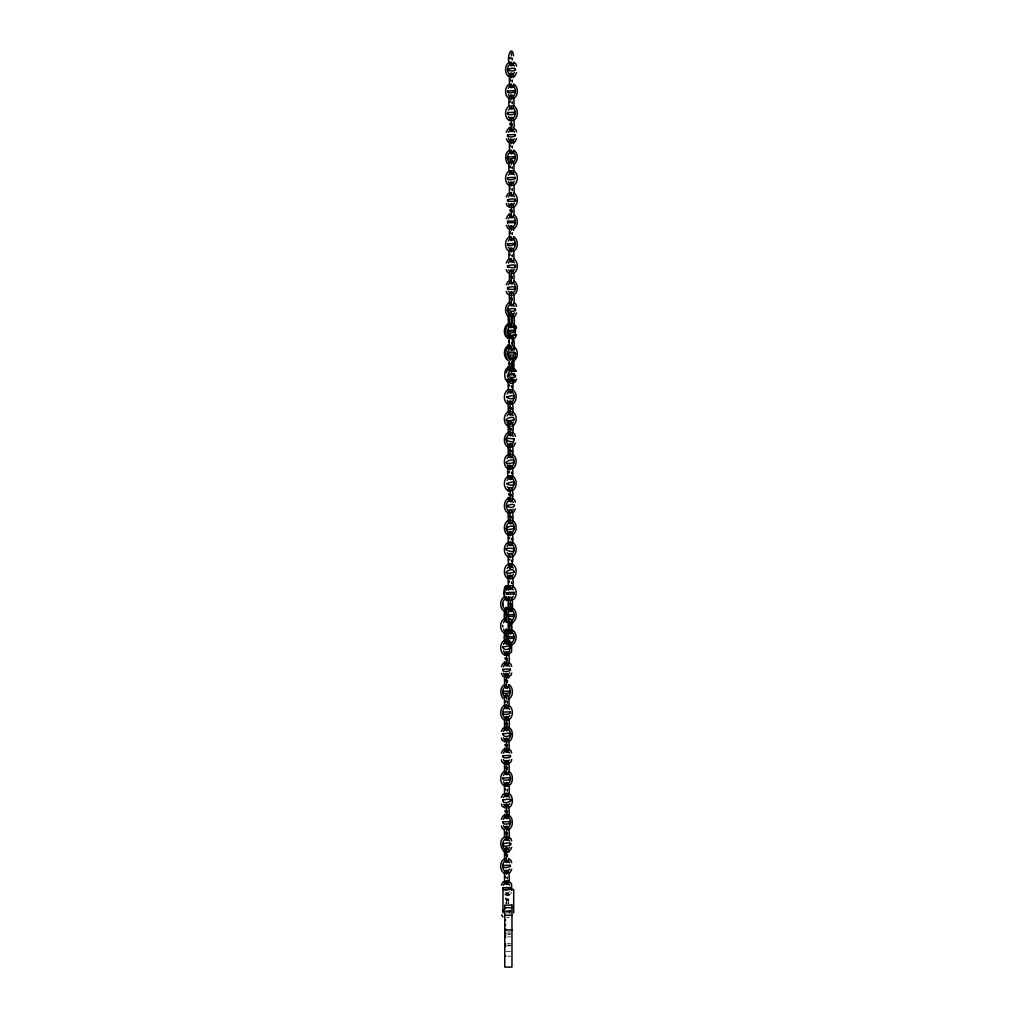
<?xml version="1.0" encoding="UTF-8"?>
<svg xmlns="http://www.w3.org/2000/svg" width="1018" height="1018" viewBox="0 0 1018 1018"><rect width="100%" height="100%" fill="white"/><g stroke="black" fill="none" stroke-linecap="round" stroke-linejoin="round"><path stroke-width="0.75" stroke-dasharray="5 3.75" d="M510.247 909.939L510.298 910.97M506.608 903.768L505.908 893.55L507.015 893.575L506.646 903.679M509.687 891.323L508.147 893.46L504.941 893.524M511.545 892.621L509.14 895.229L505.259 895.776M505.246 892.328C510.438 890.33 508.287 901.248 508.707 903.17M509.14 917.269L506.531 917.918M505.144 898.27L508.097 899.301L508.275 900.319L507.486 900.854L505.004 899.696M507.677 899.085L506.888 899.619L507.486 900.854M505.424 899.912L506.277 898.843L505.615 898.156M505.259 902.979L509.013 903.259M505.806 911.415L510.412 911.263M504.521 894.86L512.169 894.86M506.213 910.945L510.527 910.945M506.213 911.186L511.965 911.186M506.213 911.81L511.965 911.81M506.213 912.955L511.965 912.955M507.651 931.89L510.527 931.89M507.651 933.302L510.527 933.302M507.651 934.397L510.527 934.397M507.651 936.853L510.527 936.853M507.651 943.622L510.527 943.622M507.651 945.111L510.527 945.111M507.651 945.824L510.527 945.824M506.213 951.359L510.527 951.359M507.651 956.195L510.527 956.195M509.687 910.207L509.687 913.375"/><path stroke-width="1.5" d="M515.133 91.187C517.424 90.869 509.344 94.458 507.511 92.205M515.133 157.243C517.424 156.925 509.344 160.513 507.511 158.261M515.133 243.913C517.424 243.595 509.344 247.183 507.511 244.931M513.937 331.155L514.166 330.201L514.332 331.27M515.133 331.372C517.424 331.066 509.344 334.655 507.511 332.402M514.332 375.146L514.166 373.822L508.033 374.013M510.247 691.744C512.868 691.973 501.976 695.714 502.663 691.362M510.247 865.885C512.868 866.114 501.976 869.843 502.663 865.504M510.247 888.154C512.868 888.383 501.976 892.124 502.663 887.772M509.344 75.714L509.458 84.914M511.532 62.162L511.049 64.401L511.812 63.956M509.293 120.608L509.344 119.73M511.532 84.023L511.049 86.275L511.812 85.83M509.344 141.769L509.458 150.982M511.532 105.77L511.049 108.01L511.812 107.564M513.594 62.276C514.586 65.406 510.234 67.722 509.649 63.854M513.594 84.15C514.586 87.268 510.234 89.597 509.649 85.716M509.344 184.436L509.458 193.636M511.532 150.091L511.049 152.331L511.812 151.886M509.293 207.048L509.344 206.17M511.532 170.871L511.049 173.124L511.812 172.678M509.344 228.452L509.458 237.652M511.532 192.746L511.049 194.998L511.812 194.553M513.594 150.206C514.459 152.687 511.011 155.779 509.878 152.433M509.344 272.302L509.458 281.502M511.532 236.761L511.049 239.014L511.812 238.568M508.16 315.415L508.466 325.416M511.532 258.801L511.049 261.053L511.812 260.608M508.109 338.167L508.16 337.289M509.344 315.911L509.344 324.22M513.594 236.876C514.586 240.006 510.234 242.322 509.649 238.454M510.349 323.724L510.234 325.505M508.16 381.305L508.275 390.505M508.16 403.344L508.275 412.557M511.532 346.502L511.418 348.283M510.349 389.614L510.234 391.396L507.995 392.299L507.168 393.915M508.16 446.011L508.275 455.211M508.109 490.892L508.16 490.014M510.349 476.055L509.865 478.307L510.4 477.849M504.457 610.215L504.572 619.428M508.16 533.877L508.275 543.078M506.608 597.388L506.646 596.663M504.406 655.108L504.457 654.23M508.16 577.486L508.275 586.686M506.608 619.262L506.608 611.373M510.349 542.187L510.234 543.968L507.995 544.872L507.168 546.488M504.457 676.283L504.572 685.483M508.16 599.755L508.16 608.064M506.608 640.996L506.608 633.107M508.707 596.777L508.338 599.246M510.349 564.061L509.865 566.313L510.4 565.855M508.16 621.807L508.275 631.007M510.349 585.795L509.865 588.048L510.4 587.59M504.457 718.937L504.572 728.137M506.544 676.385L506.506 683.612M506.646 684.592L506.162 686.845L506.926 686.399M506.315 707.332L506.646 705.372M510.349 630.117L509.865 632.369L510.4 631.911M504.457 762.953L504.572 772.153M508.707 684.707C509.573 687.188 506.124 690.28 504.992 686.934M504.457 784.993L504.572 794.193M506.315 750.94L506.646 742.58M512.41 630.244C513.276 632.712 509.827 635.805 508.695 632.471L509.433 632.102M506.544 763.067L506.506 770.295M506.646 771.262L506.162 773.515L506.926 773.069M506.506 785.883L506.544 785.107M506.646 793.315C507.333 797.158 505.233 793.506 503.465 797.603M504.457 850.412L504.572 859.612M504.457 872.693L504.572 881.893M506.506 829.568L506.544 828.792M506.646 858.721L506.162 860.974L506.926 860.528M505.259 858.658C498.807 860.35 499.113 873.838 506.531 873.597L506.544 872.808M506.646 881.003L506.162 883.255L506.926 882.81M508.707 858.848C509.7 861.966 505.348 864.295 504.75 860.414M509.662 364.724L510.043 363.77M504.775 592.845L505.144 591.891M504.775 614.707L505.144 613.752M504.775 636.454L505.144 635.499M508.504 626.032L509.751 625.446M509.344 338.192C513.161 329.501 516.279 346.947 512.601 350.014M510.311 346.324L509.865 347.851L510.629 347.405M510.311 368.071L510.234 369.114M508.16 424.137L508.466 422.712M504.457 631.962L506.099 629.009L508.084 630.346M504.457 697.063C509.56 685.941 511.545 716.201 504.75 707.065M508.351 88.324L509.178 86.708L511.481 85.894M508.351 110.059L510.616 107.755M514.574 72.482L512.207 74.899M506.277 132.2L507.867 129.095L511.418 127.797M516.61 72.698L515.057 75.714L512.703 76.846M508.351 132.34L510.616 130.024M508.351 175.172L510.616 172.856M506.277 196.907L507.867 193.802L511.418 192.504M516.61 138.588L515.057 141.604L512.703 142.736M508.351 197.047L509.178 195.431L511.481 194.616M506.277 218.641L507.867 215.536L511.418 214.238M508.351 218.781L510.616 216.465M514.574 181.204L512.207 183.622M508.351 241.05L509.178 239.446L511.481 238.632M514.574 203.066L512.207 205.496M506.277 262.962L507.867 259.857L511.418 258.559M508.351 263.102L509.178 261.486L511.481 260.672M506.277 284.773L507.867 281.668L511.418 280.37M508.351 284.913L509.178 283.297L511.481 282.482M514.574 269.134L512.207 271.551M514.574 312.806L512.207 315.236M506.277 372.703L507.015 370.501L510.145 368.478M516.61 313.022L515.057 316.038L512.703 317.183M508.351 372.842L510.616 370.527M514.574 334.553L512.207 336.971M515.248 335.355L515.426 327.643M516.61 334.769L515.057 337.785L512.703 338.918M514.574 356.822L512.207 359.252M515.426 356.147L514.714 358.272M507.168 415.955L507.995 414.351L510.298 413.524M516.61 379.09L515.057 382.106L511.418 383.417M507.168 458.609L507.995 457.006L510.298 456.191M513.39 421.986L511.85 424.112M507.168 480.356L507.995 478.74L510.298 477.926M513.39 442.779L511.85 444.904M515.426 442.995L513.874 445.999L511.52 447.144M515.426 508.873L513.874 511.889L511.52 513.021M507.168 568.349L509.433 566.046M503.465 622.825L504.292 621.222L506.595 620.395M513.39 574.381L511.85 576.519M503.465 644.559L504.292 642.956L506.595 642.142M509.687 606.982L509.305 608.166M501.39 666.701L502.981 663.596L507.817 662.4M511.545 608.28L511.723 607.199M513.39 596.128L511.85 598.253M503.465 666.841L504.292 665.238L506.595 664.41M509.687 672.873L507.32 675.29M501.39 731.408L502.981 728.303L507.817 727.106M511.723 673.089L510.998 675.214L507.957 677.199M503.465 731.548L504.292 729.931L506.595 729.117M501.39 753.142L502.981 750.037L507.817 748.841M503.465 753.282L504.292 751.678L506.595 750.851M509.687 715.705L507.32 718.123M503.465 775.563L504.292 773.947L506.595 773.133M501.39 797.463L502.981 794.358L507.817 793.162M501.39 819.274L502.981 816.169L507.817 814.973M511.723 759.53C511.418 764.963 501.785 765.396 501.39 759.797M503.465 819.414L504.292 817.81L506.595 816.983M509.687 803.635L507.32 806.052M501.39 885.164L502.981 882.059L507.817 880.85M503.465 885.304L504.292 883.688L506.595 882.873M509.687 847.32L507.32 849.737M511.723 847.536C504.012 862.857 493.641 835.778 507.817 836.847M509.687 869.054L507.32 871.472M511.723 869.27L510.171 872.286L506.531 873.597M507.46 69.288C520.033 65.546 516.495 73.767 507.448 69.822M507.46 91.162L515.35 90.5M515.133 112.654C517.729 114.003 507.791 116.116 507.448 113.431M507.46 157.217L515.35 156.568M515.133 134.923C517.729 136.285 507.791 138.384 507.448 135.712M507.46 199.884C517.373 196.538 519.32 203.116 507.511 200.928M515.133 177.756C517.704 178.71 507.766 181.293 507.448 178.544M507.46 243.9L515.35 243.238M515.133 221.364L515.426 222.649L507.511 222.662M507.46 265.94C519.893 262.059 516.686 270.788 507.448 266.474M507.46 287.75C517.538 284.2 519.129 291.492 507.511 288.794M507.46 309.625C520.033 305.871 516.495 314.091 507.448 310.159M507.46 331.359L515.35 330.697M507.46 353.64C517.373 350.281 519.32 356.873 507.511 354.671M507.46 375.68C519.893 371.799 516.686 380.528 507.448 376.215M514.166 373.822L514.001 375.273M514.243 419.823C514.268 412.506 495.982 424.137 514.115 419.874M514.243 462.477C514.268 455.173 495.982 466.804 514.115 462.528M514.243 528.546C514.268 521.229 495.982 532.859 514.115 528.584M502.867 605.074L502.663 603.432M506.57 594.207L506.608 592.807M514.243 572.218C514.268 564.914 495.982 576.544 514.115 572.269M502.867 626.948L502.663 625.306M506.57 616.488L506.608 615.088M514.243 593.965L514.166 592.272L508.033 592.476M506.57 638.528L506.608 637.128M514.243 616.234L514.166 614.554L508.033 614.745M510.247 669.437C512.817 670.913 501.658 673.42 502.663 669.322M510.247 712.269C512.817 713.745 501.658 716.252 502.663 712.155M510.247 755.878C512.779 757.405 501.836 759.644 502.663 755.763M510.247 778.146C512.779 779.673 501.836 781.913 502.663 778.032M510.247 822.01C512.817 823.486 501.658 825.992 502.663 821.895M502.867 911.466L502.905 910.054M509.458 74.925C510.349 70.369 514.714 74.607 513.594 77.597M509.458 140.98C510.349 136.437 514.714 140.662 513.594 143.653M509.458 183.647C514.917 175.261 516.482 201.717 509.878 195.087M509.458 205.381C515.35 196.741 515.884 225.093 509.649 216.172M509.458 227.65C510.349 223.107 514.714 227.332 513.594 230.322M509.458 271.513C515.35 262.873 515.884 291.224 509.649 282.304M509.458 293.388C514.917 285.002 516.482 311.457 509.878 304.827M508.275 336.5L509.254 334.642M508.275 380.516L508.669 379.383M508.275 402.555C513.734 394.182 515.299 420.638 508.695 414.008M508.275 445.222C513.734 436.837 515.299 463.292 508.695 456.662M508.275 489.225C514.166 480.598 514.701 508.936 508.466 500.029M508.275 511.278C513.734 502.905 515.299 529.347 508.695 522.73C505.437 524.677 505.462 533.305 510.298 533.203M508.275 533.088C514.166 524.448 514.701 552.799 508.466 543.879M508.275 554.95C518.175 545.05 508.885 588.366 508.109 556.63M508.275 576.697C513.123 568.998 515.986 591.56 509.254 589.142M506.315 598.609L506.519 598.011M504.572 609.426L506.099 607.275L507.791 608.128M506.519 619.886L506.315 620.484M508.338 621.107L508.338 609.298M506.519 641.62L506.315 642.218M508.338 642.854L508.338 631.033M504.572 675.481C505.462 670.938 509.827 675.163 508.707 678.153M504.572 718.148C510.031 709.775 511.596 736.218 504.992 729.601M504.572 739.882C510.463 731.255 510.998 759.593 504.75 750.673M504.572 762.164C510.463 753.524 510.998 781.875 504.75 772.955M504.572 784.204C510.031 775.831 511.596 802.286 504.992 795.656M504.572 806.014C510.463 797.387 510.998 825.725 504.75 816.805M504.572 827.889C510.031 819.515 511.596 845.958 504.992 839.341M504.572 849.623C505.462 845.067 509.827 849.305 508.707 852.295M504.572 871.904C510.031 863.531 511.596 889.974 504.992 883.344M509.649 118.304C515.986 111.929 515.464 138.359 509.649 129.731M508.466 313.989L508.949 313.01M508.466 357.598L509.254 356.376M504.75 652.805C511.1 646.43 510.578 672.86 504.75 664.232M514.472 138.995L512.207 140.789M513.288 334.68L511.85 336.182M513.288 356.554L511.85 358.056M514.472 379.498L512.207 381.292C513.975 383.71 512.69 398.229 508.466 391.306M513.288 509.293L511.85 510.781M505.272 633.171L506.684 631.173L510.234 629.875M509.585 759.937L507.32 761.731M511.049 326.473L511.532 317.82M512.97 371.583C513.861 368.032 515.782 356.809 510.133 357.814M510.043 187.974L509.891 189.399M510.043 254.029L509.891 255.454M511.66 387.298L511.38 385.657M511.66 409.338L511.38 407.696M511.66 430.13L511.38 428.489M508.86 449.549L508.707 450.974M511.66 452.005L511.38 450.363M511.66 473.739L511.38 472.097M511.66 496.021L511.38 494.379M511.66 518.06L511.38 516.419M511.66 539.871L511.38 538.229M511.66 561.745L511.38 560.104M511.66 583.479L511.38 581.838M508.86 603.305L508.707 604.73M511.66 605.761L511.38 604.107M511.66 627.801L511.38 626.159M505.144 679.82L505.004 681.246M505.144 722.475L505.004 723.9M505.144 788.53L505.004 789.955M505.144 832.215L505.004 833.64M505.144 876.231L505.004 877.656M508.644 522.654L510.298 522.247L509.776 511.112M508.084 599.704L506.442 600.531L504.992 599.004M508.084 621.578L506.442 622.405L504.75 620.229M513.008 378.849L510.298 380.159L507.537 379.027M514.714 380.019L512.843 381.559M507.537 588.977L510.298 587.666M508.822 630.549L509.687 628.857L509.687 622.532M508.822 696.617C510.514 693.958 511.189 688.435 508.262 686.756M511.418 327.236L510.145 327.605L508.695 326.078M508.949 421.719C515.541 419.543 513.683 442.054 508.466 434.139M508.949 597.35L511.1 597.222L512.372 600.658M508.949 619.389C511.443 617.493 512.69 621.807 512.41 623.69M507.715 643.783L506.442 644.139L505.246 643.096M506.315 664.5L506.646 656.139M506.315 817.072L506.646 808.712M514.026 164.305C518.315 161.607 518.48 152.853 513.899 150.295M509.827 348.767C506.913 350.866 506.646 358.209 510.616 359.265M507.995 370.03L508.644 369.61M511.85 402.072C514.803 399.998 515.184 392.592 511.176 391.548M511.85 466.778C514.828 464.564 515.197 457.222 511.176 456.255M511.85 488.513C514.828 486.299 515.197 478.969 511.176 477.989M511.85 532.834C514.828 530.62 515.197 523.29 511.176 522.31M511.85 554.645C514.828 552.43 515.197 545.088 511.176 544.121M511.85 620.522C514.828 618.32 515.197 610.978 511.176 609.998M510.718 336.131L509.611 336.093L510.311 338.447M510.718 422.979C509.102 421.821 510.336 435.513 510.4 434.241M510.718 466.588L509.611 466.549L510.349 469.654M510.718 532.719L509.611 532.681L510.349 535.786M510.718 576.328L509.611 576.29L510.311 578.644M507.626 70.611L507.677 68.88M515.299 70.369L515.121 69.58M507.626 92.485L507.677 90.755M507.549 112.54L515.35 112.247M507.626 114.232L507.677 112.489M507.549 134.821L515.35 134.516M507.626 136.501L507.677 134.77M507.626 158.553L507.677 156.81M507.549 177.654L515.35 177.348M507.626 179.333L507.677 177.603M507.626 201.208L507.677 199.477M515.35 199.223L515.426 200.915M507.549 221.262L515.35 220.957M507.626 222.942L507.677 221.211M507.626 245.223L507.677 243.48M507.626 267.263L507.677 265.533M515.35 265.278L515.299 267.021M507.626 289.074L507.677 287.343M507.626 310.948L507.677 309.217M515.35 308.963L515.426 310.643M507.626 332.682L507.677 330.952M514.166 352.075C512.97 356.224 518.862 350.981 508.033 352.279M507.626 354.964L507.677 353.221M515.35 352.979L515.426 354.658M507.626 377.004L507.677 375.273M514.039 438.974C516.215 446.304 494.481 436.238 514.166 438.923M514.039 548.715C516.215 556.044 494.481 545.979 514.166 548.664M502.663 647.041C520.58 643.325 504.126 654.129 502.79 647.003M502.663 734.029C520.58 730.3 504.126 741.104 502.79 733.978M510.463 733.724L510.412 735.467M502.663 800.084C521.61 795.872 502.727 807.668 502.79 800.033M510.463 799.779L510.412 801.522M502.663 843.769C520.58 840.041 504.126 850.844 502.79 843.718M510.463 843.464L510.412 845.195M510.145 62.085C503.694 63.79 503.999 77.266 511.418 77.024M510.145 83.96C503.694 85.652 503.999 99.14 511.418 98.899M512.207 96.774C516.304 95.45 516.52 86.95 512.347 85.957M510.145 105.694C503.694 107.399 503.999 120.875 511.418 120.633M512.207 118.508C516.304 117.197 516.52 108.697 512.347 107.692M510.145 150.028C504.61 151.542 504.712 160.259 507.867 163.898M512.207 162.829C516.304 161.518 516.52 153.018 512.347 152.013M512.207 227.23C516.304 225.907 516.52 217.407 512.347 216.414M510.145 236.698C503.694 238.39 503.999 251.866 511.418 251.624M512.207 249.512C516.304 248.188 516.52 239.688 512.347 238.683M512.207 293.362C516.304 292.039 516.52 283.538 512.347 282.546M512.843 295.258C518.493 293.655 518.735 283.526 513.899 280.828M510.145 324.157C504.419 325.722 504.177 335.927 508.936 338.65M510.616 326.205C506.608 327.452 506.493 335.889 510.616 336.983M510.145 346.438C504.61 347.952 504.712 356.669 507.867 360.308M511.66 426.313C517.64 424.646 517.742 412.914 511.52 411.514M509.433 434.431C505.195 435.729 505.259 445.35 510.298 445.273M505.259 596.599C499.227 598.215 499.049 610.036 505.259 611.436M508.644 610.342L510.298 609.935M505.259 618.473C499.227 620.077 499.049 631.911 505.259 633.311M507.957 633.183L509.14 632.751M505.259 640.207C498.26 642.027 499.494 657.106 507.817 654.968M507.32 653.022L509.585 651.227L509.687 644.267M507.957 654.918L511.545 651.889L511.723 644.178M505.259 684.529C499.723 686.043 499.825 694.76 502.981 698.399M507.957 699.239C513.606 697.635 513.848 687.506 509.013 684.796M507.32 739.997C511.418 738.674 511.634 730.173 507.46 729.181M507.957 741.893C513.606 740.302 513.848 730.16 509.013 727.463M505.259 771.199C498.807 772.891 499.113 786.38 506.531 786.138C513.466 786.036 514.268 774.393 509.013 771.466M507.32 784.013C511.418 782.689 511.634 774.189 507.46 773.196M507.957 807.961C513.645 806.358 513.734 796.216 509.013 793.518M507.32 827.863C511.418 826.54 511.634 818.039 507.46 817.047M507.957 829.772C513.645 828.168 513.734 818.027 509.013 815.329M512.703 98.721C518.493 97.244 518.773 86.963 513.899 84.24M512.703 120.455C518.824 118.928 518.964 107.03 512.703 105.617M512.703 185.569C518.824 184.042 518.964 172.144 512.703 170.731M512.703 207.443C518.493 205.954 518.773 195.685 513.899 192.949M512.703 229.177C518.493 227.688 518.773 217.419 513.899 214.696M512.703 251.459C518.493 249.97 518.773 239.701 513.899 236.965M512.703 273.498C518.493 272.01 518.773 261.741 513.899 259.017M512.703 361.199C518.493 359.71 518.773 349.441 513.899 346.705M511.52 404.311C517.666 402.784 517.717 390.861 511.52 389.461M511.52 469.018C517.64 467.491 517.78 455.593 511.52 454.168M511.52 490.752C517.64 489.225 517.78 477.327 511.52 475.902M511.52 535.074C517.666 533.547 517.717 521.636 511.52 520.236M511.52 556.884C517.64 555.357 517.78 543.459 511.52 542.034M511.52 578.758C517.64 577.231 517.78 565.334 511.52 563.908M511.52 600.493C517.64 598.966 517.78 587.068 511.52 585.643M511.52 622.761C517.64 621.234 517.78 609.337 511.52 607.924M512.563 58.191L511.774 58.726L512.372 59.96M510.502 79.137L509.713 79.659L510.311 80.893M512.563 80.066L511.774 80.6L512.372 81.834M510.502 100.871L509.891 102.411M512.563 101.8L511.774 102.334L512.372 103.569M510.502 123.153L509.713 123.674L510.311 124.909M512.563 124.081L511.774 124.616L512.372 125.838M510.502 145.192L509.891 146.732M512.563 146.121L511.774 146.656L512.372 147.89M510.502 165.985L509.713 166.507L510.311 167.741M512.563 166.914L511.774 167.448L512.372 168.67M512.563 188.788L511.774 189.31L512.372 190.544M510.502 209.593L509.713 210.115L510.311 211.35M512.563 210.522L511.774 211.057L512.372 212.291M510.502 231.862L509.713 232.397L510.311 233.631M512.563 232.804L511.774 233.326L512.372 234.56M512.563 254.844L511.774 255.378L512.372 256.612M510.502 275.725L509.713 276.247L510.311 277.481M512.563 276.654L511.774 277.189L512.372 278.41M512.563 298.529L511.774 299.05L512.372 300.285M512.563 320.263L511.774 320.797L512.372 322.032M509.318 340.712L508.529 341.234L509.127 342.468M512.563 342.544L511.774 343.066L512.372 344.3M509.318 362.446L508.529 362.981L509.127 364.202M512.563 364.584L511.774 365.118L512.372 366.353M509.318 384.715L508.529 385.249L509.127 386.484M509.318 406.767L508.707 408.307M509.318 427.56L508.707 429.1M509.318 471.169L508.529 471.69L509.127 472.925M509.318 493.437L508.529 493.972L509.127 495.206M509.318 537.288L508.529 537.822L509.127 539.056M509.318 580.909L508.529 581.431L509.127 582.665M507.677 592.705L506.888 593.227L507.486 594.461M507.677 614.567L506.888 615.101L507.486 616.335M507.677 636.314L506.888 636.835L507.486 638.07M507.677 658.582L506.888 659.117L507.486 660.351M507.677 680.635L506.888 681.157L507.486 682.391M507.677 701.415L506.888 701.949L507.486 703.183M507.677 723.289L506.888 723.823L507.486 725.058M507.677 745.023L506.888 745.558L507.486 746.792M507.677 767.305L506.888 767.826L507.486 769.061M507.677 789.344L506.888 789.879L507.486 791.113M507.677 811.155L506.888 811.69L507.486 812.924M507.677 833.029L506.888 833.564L507.486 834.798M507.677 854.764L506.888 855.298L507.486 856.532M507.677 877.045L506.888 877.567L507.486 878.801M511.812 129.846L511.049 130.291L511.532 121.638M511.812 216.287L511.049 216.732L511.532 208.079M511.812 282.419L511.049 282.864L511.532 274.211M511.812 304.293L511.049 304.738L511.532 296.085M511.812 370.348L511.049 370.794L511.532 362.141M511.1 371.086L508.949 370.17M506.926 729.053L506.162 729.499L506.646 720.846M511.481 64.019C506.035 64.096 506.709 75.548 511.341 74.848M511.481 151.949C506.29 152.089 506.175 163.007 511.481 162.905M511.418 170.63C503.706 170.719 503.516 186.001 511.418 185.747M511.418 302.244C504.546 302.41 503.808 314.015 508.936 316.903M511.481 304.357C506.557 304.509 506.264 314.104 510.616 315.249M510.234 323.495C503.007 323.597 502.332 337.022 508.962 338.51M510.234 345.356C503.363 345.522 502.637 357.127 507.753 360.028M510.234 367.104C504.483 367.091 504.304 374 505.093 378.149M511.481 381.368C513.276 381.737 511.469 378.251 510.145 378.378M510.234 389.372C502.523 389.461 502.332 404.744 510.234 404.49L509.611 402.161L510.4 402.492M510.234 411.425C503.007 411.526 502.332 424.951 508.962 426.44M510.234 432.205C502.523 432.294 502.332 447.576 510.234 447.322M510.234 454.079C502.523 454.168 502.332 469.451 510.234 469.183M510.234 475.813C502.523 475.902 502.332 491.185 510.234 490.93M510.234 498.095C502.523 498.171 502.332 513.454 510.234 513.199M510.298 500.194C505.386 500.36 505.081 509.942 509.433 511.087M510.234 520.134C502.523 520.223 502.332 535.506 510.234 535.252M510.234 541.945C502.523 542.034 502.332 557.317 510.234 557.062M510.234 563.819C502.523 563.908 502.332 579.191 510.234 578.924M510.234 585.554C503.007 585.668 502.332 599.08 508.962 600.569M506.595 598.533C501.403 598.673 501.289 609.578 506.595 609.477M510.234 607.835C502.523 607.911 502.332 623.194 510.234 622.94L510.349 623.716M507.817 677.237L502.981 676.359L501.39 673.356M506.595 686.463C501.403 686.603 501.289 697.508 506.595 697.406M506.595 707.243C501.403 707.383 501.289 718.301 506.595 718.199M506.595 838.857C501.403 838.997 501.289 849.915 506.595 849.814M506.595 860.592C501.403 860.732 501.289 871.65 506.595 871.548M508.033 330.405L514.166 330.201M507.982 594.207L514.115 594.003M507.982 616.488L514.115 616.284M508.033 636.797L514.166 636.594M507.982 638.528L514.115 638.324L514.281 636.874M502.79 669.271L510.463 669.017M502.79 691.324L510.463 691.069M502.79 712.104L510.463 711.849M502.79 755.712L510.463 755.458M502.79 777.994L510.463 777.739M502.79 821.844L510.463 821.59M502.79 865.453L510.463 865.198M502.79 887.734L510.463 887.48M504.521 889.465L513.696 889.465L513.696 912.955M504.775 907.674L511.965 907.674M504.775 915.309L511.965 915.309M504.775 920.132L505.742 920.132M504.775 924.751L505.742 924.751M504.775 929.18L505.742 929.18M504.775 929.905L511.965 929.905M504.775 930.605L505.742 930.605M504.775 932.819L505.742 932.819M504.775 933.722L505.742 933.722M504.775 935.16L505.742 935.16M504.775 937.196L505.742 937.196M504.775 944.004L505.742 944.004M504.775 945.391L505.742 945.391M504.775 946.422L505.742 946.422M504.775 955.978L505.742 955.978M511.341 52.974L511.532 55.748M511.341 96.583L511.532 99.357M511.341 161.697L511.532 164.471M511.341 205.305L511.494 207.328M511.341 271.437L511.494 273.46M510.985 312.971C516.037 314.244 515.299 331.741 509.878 326.574M510.489 349.505L508.949 348.423M511.672 350.396L509.878 348.843M510.158 358.158L510.311 360.181M511.672 372.435L509.649 370.234M510.4 413.448L509.865 413.906L510.349 405.253M510.158 445.146L509.865 456.573L510.4 456.115M510.4 500.118L509.865 500.589L510.349 491.923M510.4 609.858L509.865 610.329L510.349 601.663M506.684 838.781L506.162 839.239L506.646 830.586M511.481 96.85L509.178 96.176L508.351 94.623M511.481 118.584L509.178 117.923L508.351 116.357M511.418 142.914L507.867 141.846L506.277 138.855M511.481 183.698L509.178 183.024L508.351 181.471M511.481 205.572L509.178 204.898L508.351 203.346M511.481 227.307L509.178 226.632L508.351 225.08M511.418 229.355L507.867 228.286L506.277 225.296M511.481 271.628L508.453 269.999M510.298 336.551L507.537 335.418M510.298 358.425L508.644 358.132M510.298 402.441L507.995 401.766L507.168 400.214M510.298 424.481L507.995 423.819L507.168 422.254M510.298 467.147L507.995 466.473L507.168 464.921M510.298 576.888L507.995 576.213L507.168 574.661M506.595 631.351L504.292 630.689L503.465 629.124M506.595 653.085L504.292 652.423L503.465 650.871M507.817 705.232C499.647 703.565 498.107 718.543 505.259 720.159C513.097 721.698 514.624 708.732 509.013 705.589M506.595 740.073L504.292 739.399L503.465 737.846M506.595 761.808L504.292 761.146L503.465 759.581M506.595 784.089L504.292 783.415L503.465 781.862M506.595 806.129L503.566 804.5M506.595 827.939L504.292 827.265L503.465 825.713M511.583 74.861L510.794 74.518L511.532 77.623M511.583 118.877L510.794 118.533L511.494 120.888M511.583 183.584L510.794 183.24L511.494 185.581M511.583 227.599L510.794 227.256L511.532 230.361M510.145 312.501L511.787 313.811M510.145 334.362L512.041 336.373M510.145 356.109L512.245 358.96L512.41 367.46M510.4 380.452L509.611 380.108L510.349 383.213M506.684 587.501L505.908 587.157L506.519 588.786M506.684 609.362L505.908 609.031L506.519 610.66M506.684 631.109L505.908 630.766L506.519 632.394M506.684 653.378L505.908 653.034L506.608 655.388M506.684 696.21L505.908 695.867L506.646 698.972M506.684 718.084L505.908 717.741L506.608 720.095M506.684 739.819L505.908 739.488L506.608 741.829M506.684 784.14L505.908 783.809L506.608 786.15M506.684 805.951L505.908 805.607L506.608 807.961M506.684 827.825L505.908 827.481L506.608 829.835M506.684 849.559L505.908 849.228L506.646 852.32M506.684 871.841L505.908 871.497L506.608 873.838M512.347 64.083L514.574 66.157M512.703 127.899L515.821 129.719L516.61 131.946M512.347 129.973L514.574 132.047M512.347 172.806L514.574 174.88M512.347 194.68L514.574 196.741M510.145 207.519L507.015 205.7L506.277 203.549M510.616 249.525L508.351 247.361M512.347 260.735L514.574 262.809M510.145 273.587L507.015 271.768L506.277 269.617M510.616 293.375L508.351 291.212M510.145 295.385L507.015 293.566L506.277 291.428M512.347 304.42L514.574 306.482M512.347 326.154L514.574 328.229M512.347 348.423L514.523 350.001M512.703 368.401L514.968 369.369L516.431 371.392M512.347 370.476L514.255 371.545M510.616 381.305L508.351 379.141M508.962 382.119L505.272 379.243M511.176 413.588L513.39 415.662M511.52 432.294L514.637 434.113L515.426 436.353M511.176 434.381L513.39 436.455M509.433 488.818L507.168 486.655M511.52 498.184L514.637 500.003L515.426 502.243M511.176 500.258L513.39 502.332M509.433 554.95L507.168 552.787M511.176 565.995L513.39 568.057M511.176 587.73L513.39 589.804M509.433 598.559L507.995 597.948M508.644 620.598L509.433 620.827M511.52 629.964C517.424 631.313 517.399 641.505 512.843 644.343C506.697 647.448 502.625 639.648 505.093 634.278M511.176 632.051C516.304 633.463 514.332 645.285 508.644 642.651M507.46 664.474L509.687 666.548M507.46 707.306L509.687 709.381M505.259 742.033L502.129 740.213L501.39 738.063M507.46 750.915L509.687 752.989M507.46 795.236L509.687 797.31M505.259 808.088L502.129 806.269L501.39 804.118M507.46 838.921L509.687 840.995M507.46 860.655L509.687 862.73M507.46 882.937L509.687 885.011M510.934 57.479L509.713 57.797L509.891 58.802M510.934 297.803L509.713 298.121L509.891 299.139M509.751 319.054L508.529 319.372L509.127 320.594M509.751 515.706L508.529 516.011L508.707 517.029M509.751 559.378L508.529 559.696L508.707 560.714M506.048 657.87L504.826 658.175L505.424 659.41M506.048 700.702L504.826 701.008L505.424 702.242M506.048 744.311L504.826 744.629L505.424 745.85M506.048 766.592L504.826 766.898L505.424 768.132M506.048 810.443L504.826 810.748L505.424 811.982M506.048 854.051L504.826 854.369L505.004 855.375M513.899 62.365L515.821 63.829L516.61 66.068M513.899 302.69L515.821 304.153L516.61 306.393M513.899 324.437L515.821 325.9L516.61 328.127M508.936 382.972L507.015 381.508L506.277 379.358M509.013 618.74L510.082 619.351M509.013 640.475L511.494 642.994M509.013 662.756L510.934 664.22L511.723 666.459M509.013 749.197L510.934 750.66L511.723 752.9M504.05 829.543L502.129 828.079L501.39 825.929M509.013 837.203L510.934 838.667L511.723 840.893M509.013 858.938L510.934 860.401L511.723 862.64M509.013 881.206L511.545 883.853L511.723 890.216M510.96 249.537L511.494 251.65M510.96 293.222L511.494 295.322M509.776 489.06L510.311 491.172M509.776 554.797L510.349 557.66M509.776 598.8L510.311 600.913M509.254 611.411C514.141 613.612 512.041 603.318 512.41 601.638M509.776 620.853L510.311 622.965M506.073 761.998L506.646 764.862M513.785 324.551L515.197 326.46M512.614 326.269L513.39 327.732M513.785 346.425L515.248 348.449M513.785 368.16L515.426 371.252M512.614 369.878L513.39 371.341M507.537 641.811L509.636 643.77M502.981 916.862L501.569 914.953M510.018 314.664L510.311 316.573M508.084 586.737C503.325 581.927 503.834 595.085 504.457 596.65M513.072 348.601L513.39 349.607M509.878 261.155C515.032 266.105 514.243 252.528 513.225 249.575C508.784 243.086 508.007 257.389 509.458 259.692M515.299 376.762L515.121 375.96M509.649 107.463C514.281 114.232 514.879 99.535 513.225 96.532C508.784 90.042 508.007 104.358 509.458 106.661M509.649 172.564C514.281 179.346 514.879 164.649 513.225 161.646C508.784 155.156 508.007 169.459 509.458 171.762M508.466 477.747C513.097 484.53 513.696 469.832 512.041 466.829C507.6 460.34 506.824 474.642 508.275 476.946M511.252 315.682L511.494 317.069M511.252 337.963L511.405 338.625M508.466 522.069L508.109 512.945M508.338 587.424L508.707 590.224M508.351 138.639L509.178 140.191L511.481 140.866L510.794 140.586L511.532 143.678M511.545 621.374L511.723 629.073M503.465 673.14L504.292 674.692L506.595 675.367L505.908 675.087L506.646 678.192M509.458 63.052C506.162 58.331 511.774 43.545 513.594 55.723M509.458 128.93L509.293 127.123M509.458 215.371L509.293 213.564M509.458 303.377L509.293 295.055M508.275 346.489L508.109 344.682M508.275 368.236L508.109 366.416M508.275 433.337L508.109 425.015M508.275 499.227L508.109 497.408M504.572 641.162L504.406 632.84M506.646 663.176L506.506 661.573M504.572 663.431L504.406 661.624M506.544 705.22L506.646 706.008M504.572 706.263L504.406 697.941M506.646 749.617L506.506 748.014M504.572 749.872L504.406 748.065M504.572 816.003L504.406 814.196M506.646 837.61L506.506 836.02M512.372 316.318L512.41 323.851M512.372 338.192L512.41 345.726M509.344 346.489L509.293 339.07M506.608 589.498L506.646 590.262M506.506 726.279L506.544 727.094M506.506 814.145L506.544 814.96M504.457 836.987L504.406 829.555M509.293 361.11L509.293 367.625M506.506 851.303L506.506 857.754M502.994 889.465L502.994 912.955M506.671 397.135C514.077 402.517 519.664 391.981 506.671 397.135M506.671 483.575C514.077 488.958 519.664 478.422 506.671 483.575M506.671 505.844C514.077 511.227 519.664 500.703 506.671 505.844M511.965 905.104L504.775 905.104L504.775 967.1L511.965 967.1L511.965 905.104"/></g></svg>
